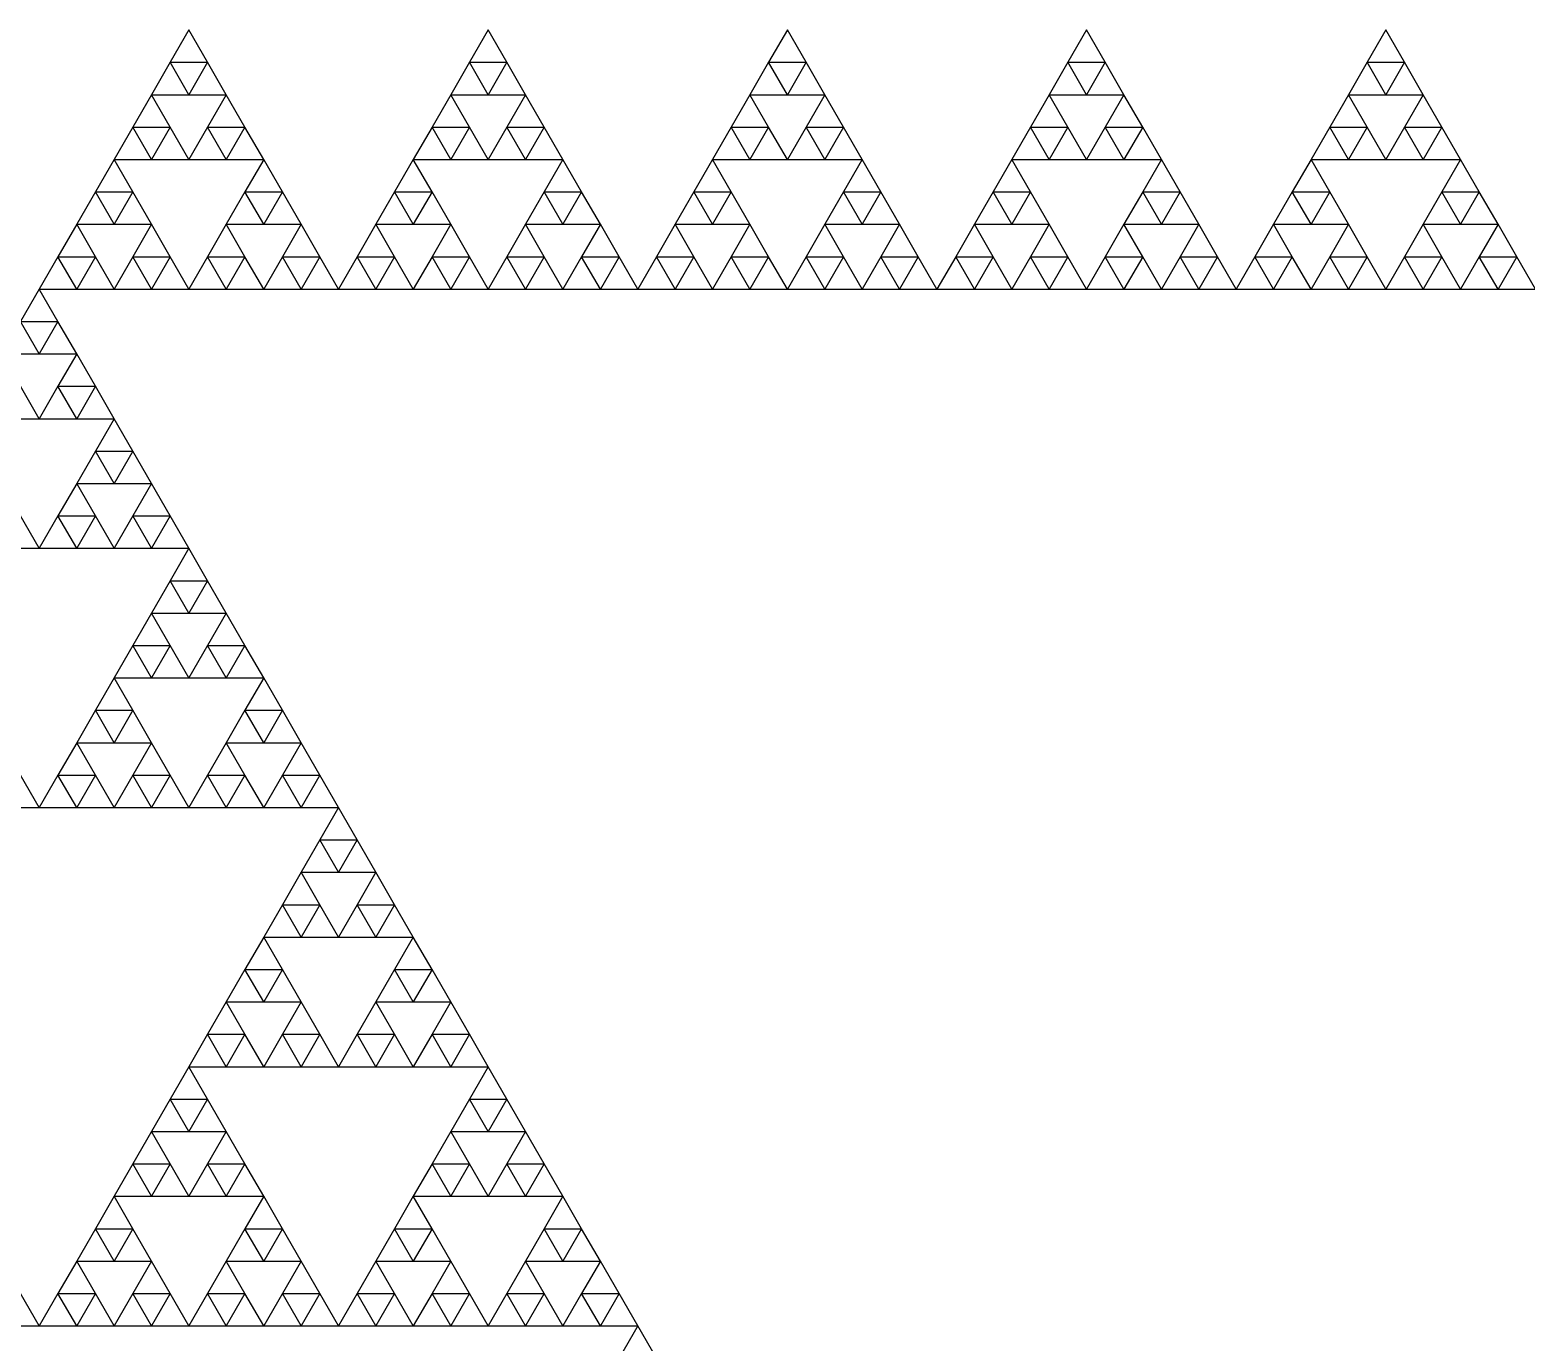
# Model space of a CAD drawing. Header units: metres. Extents: x -50 to 50, y -29 to 58.
# Drawn here: x -12.55 to -4.74, y 30.59 to 37.44 of the extents above; entities that cross this region are included whole.
import ezdxf

# ---------------------------------------------------------------- set-up
doc = ezdxf.new("R2010")
doc.units = ezdxf.units.M

msp = doc.modelspace()

# ---------------------------------------------------------------- linework, layer by layer
for p, q in [((-11.7188, 37.4375), (-11.8164, 37.2684)), ((-11.6211, 37.2684), (-11.7188, 37.4375)), ((-10.1562, 37.4375), (-10.2539, 37.2684)), ((-10.0586, 37.2684), (-10.1562, 37.4375)), ((-8.59375, 37.4375), (-8.69141, 37.2684)), ((-8.49609, 37.2684), (-8.59375, 37.4375)), ((-7.03125, 37.4375), (-7.12891, 37.2684)), ((-6.93359, 37.2684), (-7.03125, 37.4375)), ((-5.46875, 37.4375), (-5.56641, 37.2684)), ((-5.37109, 37.2684), (-5.46875, 37.4375)), ((-11.8164, 37.2684), (-11.9141, 37.0993)), ((-11.7188, 37.0993), (-11.8164, 37.2684)), ((-11.8164, 37.2684), (-11.6211, 37.2684)), ((-11.6211, 37.2684), (-11.7188, 37.0993)), ((-11.5234, 37.0993), (-11.6211, 37.2684)), ((-10.2539, 37.2684), (-10.3516, 37.0993)), ((-10.1562, 37.0993), (-10.2539, 37.2684)), ((-10.2539, 37.2684), (-10.0586, 37.2684)), ((-10.0586, 37.2684), (-10.1562, 37.0993)), ((-9.96094, 37.0993), (-10.0586, 37.2684)), ((-8.69141, 37.2684), (-8.78906, 37.0993)), ((-8.59375, 37.0993), (-8.69141, 37.2684)), ((-8.69141, 37.2684), (-8.49609, 37.2684)), ((-8.49609, 37.2684), (-8.59375, 37.0993)), ((-8.39844, 37.0993), (-8.49609, 37.2684)), ((-7.12891, 37.2684), (-7.22656, 37.0993)), ((-7.03125, 37.0993), (-7.12891, 37.2684)), ((-7.12891, 37.2684), (-6.93359, 37.2684)), ((-6.93359, 37.2684), (-7.03125, 37.0993)), ((-6.83594, 37.0993), (-6.93359, 37.2684)), ((-5.56641, 37.2684), (-5.66406, 37.0993)), ((-5.46875, 37.0993), (-5.56641, 37.2684)), ((-5.56641, 37.2684), (-5.37109, 37.2684)), ((-5.37109, 37.2684), (-5.46875, 37.0993)), ((-5.27344, 37.0993), (-5.37109, 37.2684)), ((-11.9141, 37.0993), (-12.0117, 36.9301)), ((-11.8164, 36.9301), (-11.9141, 37.0993)), ((-11.9141, 37.0993), (-11.7188, 37.0993)), ((-11.7188, 37.0993), (-11.5234, 37.0993)), ((-11.5234, 37.0993), (-11.6211, 36.9301)), ((-11.4258, 36.9301), (-11.5234, 37.0993)), ((-10.3516, 37.0993), (-10.4492, 36.9301)), ((-10.2539, 36.9301), (-10.3516, 37.0993)), ((-10.3516, 37.0993), (-10.1562, 37.0993)), ((-10.1562, 37.0993), (-9.96094, 37.0993)), ((-9.96094, 37.0993), (-10.0586, 36.9301)), ((-9.86328, 36.9301), (-9.96094, 37.0993)), ((-8.78906, 37.0993), (-8.88672, 36.9301)), ((-8.69141, 36.9301), (-8.78906, 37.0993)), ((-8.78906, 37.0993), (-8.59375, 37.0993)), ((-8.59375, 37.0993), (-8.39844, 37.0993)), ((-8.39844, 37.0993), (-8.49609, 36.9301)), ((-8.30078, 36.9301), (-8.39844, 37.0993)), ((-7.22656, 37.0993), (-7.32422, 36.9301)), ((-7.12891, 36.9301), (-7.22656, 37.0993)), ((-7.22656, 37.0993), (-7.03125, 37.0993)), ((-7.03125, 37.0993), (-6.83594, 37.0993)), ((-6.83594, 37.0993), (-6.93359, 36.9301)), ((-6.73828, 36.9301), (-6.83594, 37.0993)), ((-5.66406, 37.0993), (-5.76172, 36.9301)), ((-5.56641, 36.9301), (-5.66406, 37.0993)), ((-5.66406, 37.0993), (-5.46875, 37.0993)), ((-5.46875, 37.0993), (-5.27344, 37.0993)), ((-5.27344, 37.0993), (-5.37109, 36.9301)), ((-5.17578, 36.9301), (-5.27344, 37.0993)), ((-12.0117, 36.9301), (-12.1094, 36.761)), ((-11.9141, 36.761), (-12.0117, 36.9301)), ((-12.0117, 36.9301), (-11.8164, 36.9301)), ((-11.8164, 36.9301), (-11.9141, 36.761)), ((-11.7188, 36.761), (-11.8164, 36.9301)), ((-11.6211, 36.9301), (-11.7188, 36.761)), ((-11.5234, 36.761), (-11.6211, 36.9301)), ((-11.6211, 36.9301), (-11.4258, 36.9301)), ((-11.4258, 36.9301), (-11.5234, 36.761)), ((-11.3281, 36.761), (-11.4258, 36.9301)), ((-10.4492, 36.9301), (-10.5469, 36.761)), ((-10.3516, 36.761), (-10.4492, 36.9301)), ((-10.4492, 36.9301), (-10.2539, 36.9301)), ((-10.2539, 36.9301), (-10.3516, 36.761)), ((-10.1562, 36.761), (-10.2539, 36.9301)), ((-10.0586, 36.9301), (-10.1562, 36.761)), ((-9.96094, 36.761), (-10.0586, 36.9301)), ((-10.0586, 36.9301), (-9.86328, 36.9301)), ((-9.86328, 36.9301), (-9.96094, 36.761)), ((-9.76562, 36.761), (-9.86328, 36.9301)), ((-8.88672, 36.9301), (-8.98438, 36.761)), ((-8.78906, 36.761), (-8.88672, 36.9301)), ((-8.88672, 36.9301), (-8.69141, 36.9301)), ((-8.69141, 36.9301), (-8.78906, 36.761)), ((-8.59375, 36.761), (-8.69141, 36.9301)), ((-8.49609, 36.9301), (-8.59375, 36.761)), ((-8.39844, 36.761), (-8.49609, 36.9301)), ((-8.49609, 36.9301), (-8.30078, 36.9301)), ((-8.30078, 36.9301), (-8.39844, 36.761)), ((-8.20312, 36.761), (-8.30078, 36.9301)), ((-7.32422, 36.9301), (-7.42188, 36.761)), ((-7.22656, 36.761), (-7.32422, 36.9301)), ((-7.32422, 36.9301), (-7.12891, 36.9301)), ((-7.12891, 36.9301), (-7.22656, 36.761)), ((-7.03125, 36.761), (-7.12891, 36.9301)), ((-6.93359, 36.9301), (-7.03125, 36.761)), ((-6.83594, 36.761), (-6.93359, 36.9301)), ((-6.93359, 36.9301), (-6.73828, 36.9301)), ((-6.73828, 36.9301), (-6.83594, 36.761)), ((-6.64062, 36.761), (-6.73828, 36.9301)), ((-5.76172, 36.9301), (-5.85938, 36.761)), ((-5.66406, 36.761), (-5.76172, 36.9301)), ((-5.76172, 36.9301), (-5.56641, 36.9301)), ((-5.56641, 36.9301), (-5.66406, 36.761)), ((-5.46875, 36.761), (-5.56641, 36.9301)), ((-5.37109, 36.9301), (-5.46875, 36.761)), ((-5.27344, 36.761), (-5.37109, 36.9301)), ((-5.37109, 36.9301), (-5.17578, 36.9301)), ((-5.17578, 36.9301), (-5.27344, 36.761)), ((-5.07812, 36.761), (-5.17578, 36.9301)), ((-12.1094, 36.761), (-12.207, 36.5918)), ((-12.0117, 36.5918), (-12.1094, 36.761)), ((-12.1094, 36.761), (-11.9141, 36.761)), ((-11.9141, 36.761), (-11.7188, 36.761)), ((-11.7188, 36.761), (-11.5234, 36.761)), ((-11.5234, 36.761), (-11.3281, 36.761)), ((-11.3281, 36.761), (-11.4258, 36.5918)), ((-11.2305, 36.5918), (-11.3281, 36.761)), ((-10.5469, 36.761), (-10.6445, 36.5918)), ((-10.4492, 36.5918), (-10.5469, 36.761)), ((-10.5469, 36.761), (-10.3516, 36.761)), ((-10.3516, 36.761), (-10.1562, 36.761)), ((-10.1562, 36.761), (-9.96094, 36.761)), ((-9.96094, 36.761), (-9.76562, 36.761)), ((-9.76562, 36.761), (-9.86328, 36.5918)), ((-9.66797, 36.5918), (-9.76562, 36.761)), ((-8.98438, 36.761), (-9.08203, 36.5918)), ((-8.88672, 36.5918), (-8.98438, 36.761)), ((-8.98438, 36.761), (-8.78906, 36.761)), ((-8.78906, 36.761), (-8.59375, 36.761)), ((-8.59375, 36.761), (-8.39844, 36.761)), ((-8.39844, 36.761), (-8.20312, 36.761)), ((-8.20312, 36.761), (-8.30078, 36.5918)), ((-8.10547, 36.5918), (-8.20312, 36.761)), ((-7.42188, 36.761), (-7.51953, 36.5918)), ((-7.32422, 36.5918), (-7.42188, 36.761)), ((-7.42188, 36.761), (-7.22656, 36.761)), ((-7.22656, 36.761), (-7.03125, 36.761)), ((-7.03125, 36.761), (-6.83594, 36.761)), ((-6.83594, 36.761), (-6.64062, 36.761)), ((-6.64062, 36.761), (-6.73828, 36.5918)), ((-6.54297, 36.5918), (-6.64062, 36.761)), ((-5.85938, 36.761), (-5.95703, 36.5918)), ((-5.76172, 36.5918), (-5.85938, 36.761)), ((-5.85938, 36.761), (-5.66406, 36.761)), ((-5.66406, 36.761), (-5.46875, 36.761)), ((-5.46875, 36.761), (-5.27344, 36.761)), ((-5.27344, 36.761), (-5.07812, 36.761)), ((-5.07812, 36.761), (-5.17578, 36.5918)), ((-4.98047, 36.5918), (-5.07812, 36.761)), ((-12.207, 36.5918), (-12.3047, 36.4227)), ((-12.1094, 36.4227), (-12.207, 36.5918)), ((-12.207, 36.5918), (-12.0117, 36.5918)), ((-12.0117, 36.5918), (-12.1094, 36.4227)), ((-11.9141, 36.4227), (-12.0117, 36.5918)), ((-11.4258, 36.5918), (-11.5234, 36.4227)), ((-11.3281, 36.4227), (-11.4258, 36.5918)), ((-11.4258, 36.5918), (-11.2305, 36.5918)), ((-11.2305, 36.5918), (-11.3281, 36.4227)), ((-11.1328, 36.4227), (-11.2305, 36.5918)), ((-10.6445, 36.5918), (-10.7422, 36.4227)), ((-10.5469, 36.4227), (-10.6445, 36.5918)), ((-10.6445, 36.5918), (-10.4492, 36.5918)), ((-10.4492, 36.5918), (-10.5469, 36.4227)), ((-10.3516, 36.4227), (-10.4492, 36.5918)), ((-9.86328, 36.5918), (-9.96094, 36.4227)), ((-9.76562, 36.4227), (-9.86328, 36.5918)), ((-9.86328, 36.5918), (-9.66797, 36.5918)), ((-9.66797, 36.5918), (-9.76562, 36.4227)), ((-9.57031, 36.4227), (-9.66797, 36.5918)), ((-9.08203, 36.5918), (-9.17969, 36.4227)), ((-8.98438, 36.4227), (-9.08203, 36.5918)), ((-9.08203, 36.5918), (-8.88672, 36.5918)), ((-8.88672, 36.5918), (-8.98438, 36.4227)), ((-8.78906, 36.4227), (-8.88672, 36.5918)), ((-8.30078, 36.5918), (-8.39844, 36.4227)), ((-8.20312, 36.4227), (-8.30078, 36.5918)), ((-8.30078, 36.5918), (-8.10547, 36.5918)), ((-8.10547, 36.5918), (-8.20312, 36.4227)), ((-8.00781, 36.4227), (-8.10547, 36.5918)), ((-7.51953, 36.5918), (-7.61719, 36.4227)), ((-7.42188, 36.4227), (-7.51953, 36.5918)), ((-7.51953, 36.5918), (-7.32422, 36.5918)), ((-7.32422, 36.5918), (-7.42188, 36.4227)), ((-7.22656, 36.4227), (-7.32422, 36.5918)), ((-6.73828, 36.5918), (-6.83594, 36.4227)), ((-6.64062, 36.4227), (-6.73828, 36.5918)), ((-6.73828, 36.5918), (-6.54297, 36.5918)), ((-6.54297, 36.5918), (-6.64062, 36.4227)), ((-6.44531, 36.4227), (-6.54297, 36.5918)), ((-5.95703, 36.5918), (-6.05469, 36.4227)), ((-5.85938, 36.4227), (-5.95703, 36.5918)), ((-5.95703, 36.5918), (-5.76172, 36.5918)), ((-5.76172, 36.5918), (-5.85938, 36.4227)), ((-5.66406, 36.4227), (-5.76172, 36.5918)), ((-5.17578, 36.5918), (-5.27344, 36.4227)), ((-5.07812, 36.4227), (-5.17578, 36.5918)), ((-5.17578, 36.5918), (-4.98047, 36.5918)), ((-4.98047, 36.5918), (-5.07812, 36.4227)), ((-4.88281, 36.4227), (-4.98047, 36.5918)), ((-12.3047, 36.4227), (-12.4023, 36.2535)), ((-12.207, 36.2535), (-12.3047, 36.4227)), ((-12.3047, 36.4227), (-12.1094, 36.4227)), ((-12.1094, 36.4227), (-11.9141, 36.4227)), ((-11.9141, 36.4227), (-12.0117, 36.2535)), ((-11.8164, 36.2535), (-11.9141, 36.4227)), ((-11.5234, 36.4227), (-11.6211, 36.2535)), ((-11.4258, 36.2535), (-11.5234, 36.4227)), ((-11.5234, 36.4227), (-11.3281, 36.4227)), ((-11.3281, 36.4227), (-11.1328, 36.4227)), ((-11.1328, 36.4227), (-11.2305, 36.2535)), ((-11.0352, 36.2535), (-11.1328, 36.4227)), ((-10.7422, 36.4227), (-10.8398, 36.2535)), ((-10.6445, 36.2535), (-10.7422, 36.4227)), ((-10.7422, 36.4227), (-10.5469, 36.4227)), ((-10.5469, 36.4227), (-10.3516, 36.4227)), ((-10.3516, 36.4227), (-10.4492, 36.2535)), ((-10.2539, 36.2535), (-10.3516, 36.4227)), ((-9.96094, 36.4227), (-10.0586, 36.2535)), ((-9.86328, 36.2535), (-9.96094, 36.4227)), ((-9.96094, 36.4227), (-9.76562, 36.4227)), ((-9.76562, 36.4227), (-9.57031, 36.4227)), ((-9.57031, 36.4227), (-9.66797, 36.2535)), ((-9.47266, 36.2535), (-9.57031, 36.4227)), ((-9.17969, 36.4227), (-9.27734, 36.2535)), ((-9.08203, 36.2535), (-9.17969, 36.4227)), ((-9.17969, 36.4227), (-8.98438, 36.4227)), ((-8.98438, 36.4227), (-8.78906, 36.4227)), ((-8.78906, 36.4227), (-8.88672, 36.2535)), ((-8.69141, 36.2535), (-8.78906, 36.4227)), ((-8.39844, 36.4227), (-8.49609, 36.2535)), ((-8.30078, 36.2535), (-8.39844, 36.4227)), ((-8.39844, 36.4227), (-8.20312, 36.4227)), ((-8.20312, 36.4227), (-8.00781, 36.4227)), ((-8.00781, 36.4227), (-8.10547, 36.2535)), ((-7.91016, 36.2535), (-8.00781, 36.4227)), ((-7.61719, 36.4227), (-7.71484, 36.2535)), ((-7.51953, 36.2535), (-7.61719, 36.4227)), ((-7.61719, 36.4227), (-7.42188, 36.4227)), ((-7.42188, 36.4227), (-7.22656, 36.4227)), ((-7.22656, 36.4227), (-7.32422, 36.2535)), ((-7.12891, 36.2535), (-7.22656, 36.4227)), ((-6.83594, 36.4227), (-6.93359, 36.2535)), ((-6.73828, 36.2535), (-6.83594, 36.4227)), ((-6.83594, 36.4227), (-6.64062, 36.4227)), ((-6.64062, 36.4227), (-6.44531, 36.4227)), ((-6.44531, 36.4227), (-6.54297, 36.2535)), ((-6.34766, 36.2535), (-6.44531, 36.4227)), ((-6.05469, 36.4227), (-6.15234, 36.2535)), ((-5.95703, 36.2535), (-6.05469, 36.4227)), ((-6.05469, 36.4227), (-5.85938, 36.4227)), ((-5.85938, 36.4227), (-5.66406, 36.4227)), ((-5.66406, 36.4227), (-5.76172, 36.2535)), ((-5.56641, 36.2535), (-5.66406, 36.4227)), ((-5.27344, 36.4227), (-5.37109, 36.2535)), ((-5.17578, 36.2535), (-5.27344, 36.4227)), ((-5.27344, 36.4227), (-5.07812, 36.4227)), ((-5.07812, 36.4227), (-4.88281, 36.4227)), ((-4.88281, 36.4227), (-4.98047, 36.2535)), ((-4.78516, 36.2535), (-4.88281, 36.4227)), ((-12.4023, 36.2535), (-12.5, 36.0844)), ((-12.3047, 36.0844), (-12.4023, 36.2535)), ((-12.4023, 36.2535), (-12.207, 36.2535)), ((-12.207, 36.2535), (-12.3047, 36.0844)), ((-12.1094, 36.0844), (-12.207, 36.2535)), ((-12.0117, 36.2535), (-12.1094, 36.0844)), ((-11.9141, 36.0844), (-12.0117, 36.2535)), ((-12.0117, 36.2535), (-11.8164, 36.2535)), ((-11.8164, 36.2535), (-11.9141, 36.0844)), ((-11.7188, 36.0844), (-11.8164, 36.2535)), ((-11.6211, 36.2535), (-11.7188, 36.0844)), ((-11.5234, 36.0844), (-11.6211, 36.2535)), ((-11.6211, 36.2535), (-11.4258, 36.2535)), ((-11.4258, 36.2535), (-11.5234, 36.0844)), ((-11.3281, 36.0844), (-11.4258, 36.2535)), ((-11.2305, 36.2535), (-11.3281, 36.0844)), ((-11.1328, 36.0844), (-11.2305, 36.2535)), ((-11.2305, 36.2535), (-11.0352, 36.2535)), ((-11.0352, 36.2535), (-11.1328, 36.0844)), ((-10.9375, 36.0844), (-11.0352, 36.2535)), ((-10.8398, 36.2535), (-10.9375, 36.0844)), ((-10.7422, 36.0844), (-10.8398, 36.2535)), ((-10.8398, 36.2535), (-10.6445, 36.2535)), ((-10.6445, 36.2535), (-10.7422, 36.0844)), ((-10.5469, 36.0844), (-10.6445, 36.2535)), ((-10.4492, 36.2535), (-10.5469, 36.0844)), ((-10.3516, 36.0844), (-10.4492, 36.2535)), ((-10.4492, 36.2535), (-10.2539, 36.2535)), ((-10.2539, 36.2535), (-10.3516, 36.0844)), ((-10.1562, 36.0844), (-10.2539, 36.2535)), ((-10.0586, 36.2535), (-10.1562, 36.0844)), ((-9.96094, 36.0844), (-10.0586, 36.2535)), ((-10.0586, 36.2535), (-9.86328, 36.2535)), ((-9.86328, 36.2535), (-9.96094, 36.0844)), ((-9.76562, 36.0844), (-9.86328, 36.2535)), ((-9.66797, 36.2535), (-9.76562, 36.0844)), ((-9.57031, 36.0844), (-9.66797, 36.2535)), ((-9.66797, 36.2535), (-9.47266, 36.2535)), ((-9.47266, 36.2535), (-9.57031, 36.0844)), ((-9.375, 36.0844), (-9.47266, 36.2535)), ((-9.27734, 36.2535), (-9.375, 36.0844)), ((-9.17969, 36.0844), (-9.27734, 36.2535)), ((-9.27734, 36.2535), (-9.08203, 36.2535)), ((-9.08203, 36.2535), (-9.17969, 36.0844)), ((-8.98438, 36.0844), (-9.08203, 36.2535)), ((-8.88672, 36.2535), (-8.98438, 36.0844)), ((-8.78906, 36.0844), (-8.88672, 36.2535)), ((-8.88672, 36.2535), (-8.69141, 36.2535)), ((-8.69141, 36.2535), (-8.78906, 36.0844)), ((-8.59375, 36.0844), (-8.69141, 36.2535)), ((-8.49609, 36.2535), (-8.59375, 36.0844)), ((-8.39844, 36.0844), (-8.49609, 36.2535)), ((-8.49609, 36.2535), (-8.30078, 36.2535)), ((-8.30078, 36.2535), (-8.39844, 36.0844)), ((-8.20312, 36.0844), (-8.30078, 36.2535)), ((-8.10547, 36.2535), (-8.20312, 36.0844)), ((-8.00781, 36.0844), (-8.10547, 36.2535)), ((-8.10547, 36.2535), (-7.91016, 36.2535)), ((-7.91016, 36.2535), (-8.00781, 36.0844)), ((-7.8125, 36.0844), (-7.91016, 36.2535)), ((-7.71484, 36.2535), (-7.8125, 36.0844)), ((-7.61719, 36.0844), (-7.71484, 36.2535)), ((-7.71484, 36.2535), (-7.51953, 36.2535)), ((-7.51953, 36.2535), (-7.61719, 36.0844)), ((-7.42188, 36.0844), (-7.51953, 36.2535)), ((-7.32422, 36.2535), (-7.42188, 36.0844)), ((-7.22656, 36.0844), (-7.32422, 36.2535)), ((-7.32422, 36.2535), (-7.12891, 36.2535)), ((-7.12891, 36.2535), (-7.22656, 36.0844)), ((-7.03125, 36.0844), (-7.12891, 36.2535)), ((-6.93359, 36.2535), (-7.03125, 36.0844)), ((-6.83594, 36.0844), (-6.93359, 36.2535)), ((-6.93359, 36.2535), (-6.73828, 36.2535)), ((-6.73828, 36.2535), (-6.83594, 36.0844)), ((-6.64062, 36.0844), (-6.73828, 36.2535)), ((-6.54297, 36.2535), (-6.64062, 36.0844)), ((-6.44531, 36.0844), (-6.54297, 36.2535)), ((-6.54297, 36.2535), (-6.34766, 36.2535)), ((-6.34766, 36.2535), (-6.44531, 36.0844)), ((-6.25, 36.0844), (-6.34766, 36.2535)), ((-6.15234, 36.2535), (-6.25, 36.0844)), ((-6.05469, 36.0844), (-6.15234, 36.2535)), ((-6.15234, 36.2535), (-5.95703, 36.2535)), ((-5.95703, 36.2535), (-6.05469, 36.0844)), ((-5.85938, 36.0844), (-5.95703, 36.2535)), ((-5.76172, 36.2535), (-5.85938, 36.0844)), ((-5.66406, 36.0844), (-5.76172, 36.2535)), ((-5.76172, 36.2535), (-5.56641, 36.2535)), ((-5.56641, 36.2535), (-5.66406, 36.0844)), ((-5.46875, 36.0844), (-5.56641, 36.2535)), ((-5.37109, 36.2535), (-5.46875, 36.0844)), ((-5.27344, 36.0844), (-5.37109, 36.2535)), ((-5.37109, 36.2535), (-5.17578, 36.2535)), ((-5.17578, 36.2535), (-5.27344, 36.0844)), ((-5.07812, 36.0844), (-5.17578, 36.2535)), ((-4.98047, 36.2535), (-5.07812, 36.0844)), ((-4.88281, 36.0844), (-4.98047, 36.2535)), ((-4.98047, 36.2535), (-4.78516, 36.2535)), ((-4.78516, 36.2535), (-4.88281, 36.0844)), ((-4.6875, 36.0844), (-4.78516, 36.2535)), ((-12.5, 36.0844), (-12.5977, 35.9152)), ((-12.4023, 35.9152), (-12.5, 36.0844)), ((-12.5, 36.0844), (-12.3047, 36.0844)), ((-12.3047, 36.0844), (-12.1094, 36.0844)), ((-12.1094, 36.0844), (-11.9141, 36.0844)), ((-11.9141, 36.0844), (-11.7188, 36.0844)), ((-11.7188, 36.0844), (-11.5234, 36.0844)), ((-11.5234, 36.0844), (-11.3281, 36.0844)), ((-11.3281, 36.0844), (-11.1328, 36.0844)), ((-11.1328, 36.0844), (-10.9375, 36.0844)), ((-10.9375, 36.0844), (-10.7422, 36.0844)), ((-10.7422, 36.0844), (-10.5469, 36.0844)), ((-10.5469, 36.0844), (-10.3516, 36.0844)), ((-10.3516, 36.0844), (-10.1562, 36.0844)), ((-10.1562, 36.0844), (-9.96094, 36.0844)), ((-9.96094, 36.0844), (-9.76562, 36.0844)), ((-9.76562, 36.0844), (-9.57031, 36.0844)), ((-9.57031, 36.0844), (-9.375, 36.0844)), ((-9.375, 36.0844), (-9.17969, 36.0844)), ((-9.17969, 36.0844), (-8.98438, 36.0844)), ((-8.98438, 36.0844), (-8.78906, 36.0844)), ((-8.78906, 36.0844), (-8.59375, 36.0844)), ((-8.59375, 36.0844), (-8.39844, 36.0844)), ((-8.39844, 36.0844), (-8.20312, 36.0844)), ((-8.20312, 36.0844), (-8.00781, 36.0844)), ((-8.00781, 36.0844), (-7.8125, 36.0844)), ((-7.8125, 36.0844), (-7.61719, 36.0844)), ((-7.61719, 36.0844), (-7.42188, 36.0844)), ((-7.42188, 36.0844), (-7.22656, 36.0844)), ((-7.22656, 36.0844), (-7.03125, 36.0844)), ((-7.03125, 36.0844), (-6.83594, 36.0844)), ((-6.83594, 36.0844), (-6.64062, 36.0844)), ((-6.64062, 36.0844), (-6.44531, 36.0844)), ((-6.44531, 36.0844), (-6.25, 36.0844)), ((-6.25, 36.0844), (-6.05469, 36.0844)), ((-6.05469, 36.0844), (-5.85938, 36.0844)), ((-5.85938, 36.0844), (-5.66406, 36.0844)), ((-5.66406, 36.0844), (-5.46875, 36.0844)), ((-5.46875, 36.0844), (-5.27344, 36.0844)), ((-5.27344, 36.0844), (-5.07812, 36.0844)), ((-5.07812, 36.0844), (-4.88281, 36.0844)), ((-4.88281, 36.0844), (-4.6875, 36.0844)), ((-12.5, 35.7461), (-12.5977, 35.9152)), ((-12.5977, 35.9152), (-12.4023, 35.9152)), ((-12.4023, 35.9152), (-12.5, 35.7461)), ((-12.3047, 35.7461), (-12.4023, 35.9152)), ((-12.6953, 35.7461), (-12.5, 35.7461)), ((-12.5, 35.7461), (-12.3047, 35.7461)), ((-12.3047, 35.7461), (-12.4023, 35.5769)), ((-12.207, 35.5769), (-12.3047, 35.7461)), ((-12.5, 35.4078), (-12.5977, 35.5769)), ((-12.4023, 35.5769), (-12.5, 35.4078)), ((-12.3047, 35.4078), (-12.4023, 35.5769)), ((-12.4023, 35.5769), (-12.207, 35.5769)), ((-12.207, 35.5769), (-12.3047, 35.4078)), ((-12.1094, 35.4078), (-12.207, 35.5769)), ((-12.6953, 35.4078), (-12.5, 35.4078)), ((-12.5, 35.4078), (-12.3047, 35.4078)), ((-12.3047, 35.4078), (-12.1094, 35.4078)), ((-12.1094, 35.4078), (-12.207, 35.2387)), ((-12.0117, 35.2387), (-12.1094, 35.4078)), ((-12.207, 35.2387), (-12.3047, 35.0695)), ((-12.1094, 35.0695), (-12.207, 35.2387)), ((-12.207, 35.2387), (-12.0117, 35.2387)), ((-12.0117, 35.2387), (-12.1094, 35.0695)), ((-11.9141, 35.0695), (-12.0117, 35.2387)), ((-12.3047, 35.0695), (-12.4023, 34.9004)), ((-12.207, 34.9004), (-12.3047, 35.0695)), ((-12.3047, 35.0695), (-12.1094, 35.0695)), ((-12.1094, 35.0695), (-11.9141, 35.0695)), ((-11.9141, 35.0695), (-12.0117, 34.9004)), ((-11.8164, 34.9004), (-11.9141, 35.0695)), ((-12.5, 34.7312), (-12.5977, 34.9004)), ((-12.4023, 34.9004), (-12.5, 34.7312)), ((-12.3047, 34.7312), (-12.4023, 34.9004)), ((-12.4023, 34.9004), (-12.207, 34.9004)), ((-12.207, 34.9004), (-12.3047, 34.7312)), ((-12.1094, 34.7312), (-12.207, 34.9004)), ((-12.0117, 34.9004), (-12.1094, 34.7312)), ((-11.9141, 34.7312), (-12.0117, 34.9004)), ((-12.0117, 34.9004), (-11.8164, 34.9004)), ((-11.8164, 34.9004), (-11.9141, 34.7312)), ((-11.7188, 34.7312), (-11.8164, 34.9004)), ((-12.6953, 34.7312), (-12.5, 34.7312)), ((-12.5, 34.7312), (-12.3047, 34.7312)), ((-12.3047, 34.7312), (-12.1094, 34.7312)), ((-12.1094, 34.7312), (-11.9141, 34.7312)), ((-11.9141, 34.7312), (-11.7188, 34.7312)), ((-11.7188, 34.7312), (-11.8164, 34.5621)), ((-11.6211, 34.5621), (-11.7188, 34.7312)), ((-11.8164, 34.5621), (-11.9141, 34.3929)), ((-11.7188, 34.3929), (-11.8164, 34.5621)), ((-11.8164, 34.5621), (-11.6211, 34.5621)), ((-11.6211, 34.5621), (-11.7188, 34.3929)), ((-11.5234, 34.3929), (-11.6211, 34.5621)), ((-11.9141, 34.3929), (-12.0117, 34.2238)), ((-11.8164, 34.2238), (-11.9141, 34.3929)), ((-11.9141, 34.3929), (-11.7188, 34.3929)), ((-11.7188, 34.3929), (-11.5234, 34.3929)), ((-11.5234, 34.3929), (-11.6211, 34.2238)), ((-11.4258, 34.2238), (-11.5234, 34.3929)), ((-12.0117, 34.2238), (-12.1094, 34.0546)), ((-11.9141, 34.0546), (-12.0117, 34.2238)), ((-12.0117, 34.2238), (-11.8164, 34.2238)), ((-11.8164, 34.2238), (-11.9141, 34.0546)), ((-11.7188, 34.0546), (-11.8164, 34.2238)), ((-11.6211, 34.2238), (-11.7188, 34.0546)), ((-11.5234, 34.0546), (-11.6211, 34.2238)), ((-11.6211, 34.2238), (-11.4258, 34.2238)), ((-11.4258, 34.2238), (-11.5234, 34.0546)), ((-11.3281, 34.0546), (-11.4258, 34.2238)), ((-12.1094, 34.0546), (-12.207, 33.8855)), ((-12.0117, 33.8855), (-12.1094, 34.0546)), ((-12.1094, 34.0546), (-11.9141, 34.0546)), ((-11.9141, 34.0546), (-11.7188, 34.0546)), ((-11.7188, 34.0546), (-11.5234, 34.0546)), ((-11.5234, 34.0546), (-11.3281, 34.0546)), ((-11.3281, 34.0546), (-11.4258, 33.8855)), ((-11.2305, 33.8855), (-11.3281, 34.0546)), ((-12.207, 33.8855), (-12.3047, 33.7163)), ((-12.1094, 33.7163), (-12.207, 33.8855)), ((-12.207, 33.8855), (-12.0117, 33.8855)), ((-12.0117, 33.8855), (-12.1094, 33.7163)), ((-11.9141, 33.7163), (-12.0117, 33.8855)), ((-11.4258, 33.8855), (-11.5234, 33.7163)), ((-11.3281, 33.7163), (-11.4258, 33.8855)), ((-11.4258, 33.8855), (-11.2305, 33.8855)), ((-11.2305, 33.8855), (-11.3281, 33.7163)), ((-11.1328, 33.7163), (-11.2305, 33.8855)), ((-12.3047, 33.7163), (-12.4023, 33.5472)), ((-12.207, 33.5472), (-12.3047, 33.7163)), ((-12.3047, 33.7163), (-12.1094, 33.7163)), ((-12.1094, 33.7163), (-11.9141, 33.7163)), ((-11.9141, 33.7163), (-12.0117, 33.5472)), ((-11.8164, 33.5472), (-11.9141, 33.7163)), ((-11.5234, 33.7163), (-11.6211, 33.5472)), ((-11.4258, 33.5472), (-11.5234, 33.7163)), ((-11.5234, 33.7163), (-11.3281, 33.7163)), ((-11.3281, 33.7163), (-11.1328, 33.7163)), ((-11.1328, 33.7163), (-11.2305, 33.5472)), ((-11.0352, 33.5472), (-11.1328, 33.7163)), ((-12.5, 33.3781), (-12.5977, 33.5472)), ((-12.4023, 33.5472), (-12.5, 33.3781)), ((-12.3047, 33.3781), (-12.4023, 33.5472)), ((-12.4023, 33.5472), (-12.207, 33.5472)), ((-12.207, 33.5472), (-12.3047, 33.3781)), ((-12.1094, 33.3781), (-12.207, 33.5472)), ((-12.0117, 33.5472), (-12.1094, 33.3781)), ((-11.9141, 33.3781), (-12.0117, 33.5472)), ((-12.0117, 33.5472), (-11.8164, 33.5472)), ((-11.8164, 33.5472), (-11.9141, 33.3781)), ((-11.7188, 33.3781), (-11.8164, 33.5472)), ((-11.6211, 33.5472), (-11.7188, 33.3781)), ((-11.5234, 33.3781), (-11.6211, 33.5472)), ((-11.6211, 33.5472), (-11.4258, 33.5472)), ((-11.4258, 33.5472), (-11.5234, 33.3781)), ((-11.3281, 33.3781), (-11.4258, 33.5472)), ((-11.2305, 33.5472), (-11.3281, 33.3781)), ((-11.1328, 33.3781), (-11.2305, 33.5472)), ((-11.2305, 33.5472), (-11.0352, 33.5472)), ((-11.0352, 33.5472), (-11.1328, 33.3781)), ((-10.9375, 33.3781), (-11.0352, 33.5472)), ((-12.6953, 33.3781), (-12.5, 33.3781)), ((-12.5, 33.3781), (-12.3047, 33.3781)), ((-12.3047, 33.3781), (-12.1094, 33.3781)), ((-12.1094, 33.3781), (-11.9141, 33.3781)), ((-11.9141, 33.3781), (-11.7188, 33.3781)), ((-11.7188, 33.3781), (-11.5234, 33.3781)), ((-11.5234, 33.3781), (-11.3281, 33.3781)), ((-11.3281, 33.3781), (-11.1328, 33.3781)), ((-11.1328, 33.3781), (-10.9375, 33.3781)), ((-10.9375, 33.378), (-11.0352, 33.2089)), ((-10.8398, 33.2089), (-10.9375, 33.378)), ((-11.0352, 33.2089), (-11.1328, 33.0398)), ((-10.9375, 33.0398), (-11.0352, 33.2089)), ((-11.0352, 33.2089), (-10.8398, 33.2089)), ((-10.8398, 33.2089), (-10.9375, 33.0398)), ((-10.7422, 33.0398), (-10.8398, 33.2089)), ((-11.1328, 33.0398), (-11.2305, 32.8706)), ((-11.0352, 32.8706), (-11.1328, 33.0398)), ((-11.1328, 33.0398), (-10.9375, 33.0398)), ((-10.9375, 33.0398), (-10.7422, 33.0398)), ((-10.7422, 33.0398), (-10.8398, 32.8706)), ((-10.6445, 32.8706), (-10.7422, 33.0398)), ((-11.2305, 32.8706), (-11.3281, 32.7015)), ((-11.1328, 32.7015), (-11.2305, 32.8706)), ((-11.2305, 32.8706), (-11.0352, 32.8706)), ((-11.0352, 32.8706), (-11.1328, 32.7015)), ((-10.9375, 32.7015), (-11.0352, 32.8706)), ((-10.8398, 32.8706), (-10.9375, 32.7015)), ((-10.7422, 32.7015), (-10.8398, 32.8706)), ((-10.8398, 32.8706), (-10.6445, 32.8706)), ((-10.6445, 32.8706), (-10.7422, 32.7015)), ((-10.5469, 32.7015), (-10.6445, 32.8706)), ((-11.3281, 32.7015), (-11.4258, 32.5323)), ((-11.2305, 32.5323), (-11.3281, 32.7015)), ((-11.3281, 32.7015), (-11.1328, 32.7015)), ((-11.1328, 32.7015), (-10.9375, 32.7015)), ((-10.9375, 32.7015), (-10.7422, 32.7015)), ((-10.7422, 32.7015), (-10.5469, 32.7015)), ((-10.5469, 32.7015), (-10.6445, 32.5323)), ((-10.4492, 32.5323), (-10.5469, 32.7015)), ((-11.4258, 32.5323), (-11.5234, 32.3632)), ((-11.3281, 32.3632), (-11.4258, 32.5323)), ((-11.4258, 32.5323), (-11.2305, 32.5323)), ((-11.2305, 32.5323), (-11.3281, 32.3632)), ((-11.1328, 32.3632), (-11.2305, 32.5323)), ((-10.6445, 32.5323), (-10.7422, 32.3632)), ((-10.5469, 32.3632), (-10.6445, 32.5323)), ((-10.6445, 32.5323), (-10.4492, 32.5323)), ((-10.4492, 32.5323), (-10.5469, 32.3632)), ((-10.3516, 32.3632), (-10.4492, 32.5323)), ((-11.5234, 32.3632), (-11.6211, 32.194)), ((-11.4258, 32.194), (-11.5234, 32.3632)), ((-11.5234, 32.3632), (-11.3281, 32.3632)), ((-11.3281, 32.3632), (-11.1328, 32.3632)), ((-11.1328, 32.3632), (-11.2305, 32.194)), ((-11.0352, 32.194), (-11.1328, 32.3632)), ((-10.7422, 32.3632), (-10.8398, 32.194)), ((-10.6445, 32.194), (-10.7422, 32.3632)), ((-10.7422, 32.3632), (-10.5469, 32.3632)), ((-10.5469, 32.3632), (-10.3516, 32.3632)), ((-10.3516, 32.3632), (-10.4492, 32.194)), ((-10.2539, 32.194), (-10.3516, 32.3632)), ((-11.6211, 32.194), (-11.7188, 32.0249)), ((-11.5234, 32.0249), (-11.6211, 32.194)), ((-11.6211, 32.194), (-11.4258, 32.194)), ((-11.4258, 32.194), (-11.5234, 32.0249)), ((-11.3281, 32.0249), (-11.4258, 32.194)), ((-11.2305, 32.194), (-11.3281, 32.0249)), ((-11.1328, 32.0249), (-11.2305, 32.194)), ((-11.2305, 32.194), (-11.0352, 32.194)), ((-11.0352, 32.194), (-11.1328, 32.0249)), ((-10.9375, 32.0249), (-11.0352, 32.194)), ((-10.8398, 32.194), (-10.9375, 32.0249)), ((-10.7422, 32.0249), (-10.8398, 32.194)), ((-10.8398, 32.194), (-10.6445, 32.194)), ((-10.6445, 32.194), (-10.7422, 32.0249)), ((-10.5469, 32.0249), (-10.6445, 32.194)), ((-10.4492, 32.194), (-10.5469, 32.0249)), ((-10.3516, 32.0249), (-10.4492, 32.194)), ((-10.4492, 32.194), (-10.2539, 32.194)), ((-10.2539, 32.194), (-10.3516, 32.0249)), ((-10.1562, 32.0249), (-10.2539, 32.194)), ((-11.7188, 32.0249), (-11.8164, 31.8557)), ((-11.6211, 31.8557), (-11.7188, 32.0249)), ((-11.7188, 32.0249), (-11.5234, 32.0249)), ((-11.5234, 32.0249), (-11.3281, 32.0249)), ((-11.3281, 32.0249), (-11.1328, 32.0249)), ((-11.1328, 32.0249), (-10.9375, 32.0249)), ((-10.9375, 32.0249), (-10.7422, 32.0249)), ((-10.7422, 32.0249), (-10.5469, 32.0249)), ((-10.5469, 32.0249), (-10.3516, 32.0249)), ((-10.3516, 32.0249), (-10.1562, 32.0249)), ((-10.1562, 32.0249), (-10.2539, 31.8557)), ((-10.0586, 31.8557), (-10.1562, 32.0249)), ((-11.8164, 31.8557), (-11.9141, 31.6866)), ((-11.7188, 31.6866), (-11.8164, 31.8557)), ((-11.8164, 31.8557), (-11.6211, 31.8557)), ((-11.6211, 31.8557), (-11.7188, 31.6866)), ((-11.5234, 31.6866), (-11.6211, 31.8557)), ((-10.2539, 31.8557), (-10.3516, 31.6866)), ((-10.1562, 31.6866), (-10.2539, 31.8557)), ((-10.2539, 31.8557), (-10.0586, 31.8557)), ((-10.0586, 31.8557), (-10.1562, 31.6866)), ((-9.96094, 31.6866), (-10.0586, 31.8557)), ((-11.9141, 31.6866), (-12.0117, 31.5175)), ((-11.8164, 31.5175), (-11.9141, 31.6866)), ((-11.9141, 31.6866), (-11.7188, 31.6866)), ((-11.7188, 31.6866), (-11.5234, 31.6866)), ((-11.5234, 31.6866), (-11.6211, 31.5175)), ((-11.4258, 31.5175), (-11.5234, 31.6866)), ((-10.3516, 31.6866), (-10.4492, 31.5175)), ((-10.2539, 31.5175), (-10.3516, 31.6866)), ((-10.3516, 31.6866), (-10.1562, 31.6866)), ((-10.1562, 31.6866), (-9.96094, 31.6866)), ((-9.96094, 31.6866), (-10.0586, 31.5175)), ((-9.86328, 31.5175), (-9.96094, 31.6866)), ((-12.0117, 31.5175), (-12.1094, 31.3483)), ((-11.9141, 31.3483), (-12.0117, 31.5175)), ((-12.0117, 31.5175), (-11.8164, 31.5175)), ((-11.8164, 31.5175), (-11.9141, 31.3483)), ((-11.7188, 31.3483), (-11.8164, 31.5175)), ((-11.6211, 31.5175), (-11.7188, 31.3483)), ((-11.5234, 31.3483), (-11.6211, 31.5175)), ((-11.6211, 31.5175), (-11.4258, 31.5175)), ((-11.4258, 31.5175), (-11.5234, 31.3483)), ((-11.3281, 31.3483), (-11.4258, 31.5175)), ((-10.4492, 31.5175), (-10.5469, 31.3483)), ((-10.3516, 31.3483), (-10.4492, 31.5175)), ((-10.4492, 31.5175), (-10.2539, 31.5175)), ((-10.2539, 31.5175), (-10.3516, 31.3483)), ((-10.1562, 31.3483), (-10.2539, 31.5175)), ((-10.0586, 31.5175), (-10.1562, 31.3483)), ((-9.96094, 31.3483), (-10.0586, 31.5175)), ((-10.0586, 31.5175), (-9.86328, 31.5175)), ((-9.86328, 31.5175), (-9.96094, 31.3483)), ((-9.76562, 31.3483), (-9.86328, 31.5175)), ((-12.1094, 31.3483), (-12.207, 31.1792)), ((-12.0117, 31.1792), (-12.1094, 31.3483)), ((-12.1094, 31.3483), (-11.9141, 31.3483)), ((-11.9141, 31.3483), (-11.7188, 31.3483)), ((-11.7188, 31.3483), (-11.5234, 31.3483)), ((-11.5234, 31.3483), (-11.3281, 31.3483)), ((-11.3281, 31.3483), (-11.4258, 31.1792)), ((-11.2305, 31.1792), (-11.3281, 31.3483)), ((-10.5469, 31.3483), (-10.6445, 31.1792)), ((-10.4492, 31.1792), (-10.5469, 31.3483)), ((-10.5469, 31.3483), (-10.3516, 31.3483)), ((-10.3516, 31.3483), (-10.1562, 31.3483)), ((-10.1562, 31.3483), (-9.96094, 31.3483)), ((-9.96094, 31.3483), (-9.76562, 31.3483)), ((-9.76562, 31.3483), (-9.86328, 31.1792)), ((-9.66797, 31.1792), (-9.76562, 31.3483)), ((-12.207, 31.1792), (-12.3047, 31.01)), ((-12.1094, 31.01), (-12.207, 31.1792)), ((-12.207, 31.1792), (-12.0117, 31.1792)), ((-12.0117, 31.1792), (-12.1094, 31.01)), ((-11.9141, 31.01), (-12.0117, 31.1792)), ((-11.4258, 31.1792), (-11.5234, 31.01)), ((-11.3281, 31.01), (-11.4258, 31.1792)), ((-11.4258, 31.1792), (-11.2305, 31.1792)), ((-11.2305, 31.1792), (-11.3281, 31.01)), ((-11.1328, 31.01), (-11.2305, 31.1792)), ((-10.6445, 31.1792), (-10.7422, 31.01)), ((-10.5469, 31.01), (-10.6445, 31.1792)), ((-10.6445, 31.1792), (-10.4492, 31.1792)), ((-10.4492, 31.1792), (-10.5469, 31.01)), ((-10.3516, 31.01), (-10.4492, 31.1792)), ((-9.86328, 31.1792), (-9.96094, 31.01)), ((-9.76562, 31.01), (-9.86328, 31.1792)), ((-9.86328, 31.1792), (-9.66797, 31.1792)), ((-9.66797, 31.1792), (-9.76562, 31.01)), ((-9.57031, 31.01), (-9.66797, 31.1792)), ((-12.3047, 31.01), (-12.4023, 30.8409)), ((-12.207, 30.8409), (-12.3047, 31.01)), ((-12.3047, 31.01), (-12.1094, 31.01)), ((-12.1094, 31.01), (-11.9141, 31.01)), ((-11.9141, 31.01), (-12.0117, 30.8409)), ((-11.8164, 30.8409), (-11.9141, 31.01)), ((-11.5234, 31.01), (-11.6211, 30.8409)), ((-11.4258, 30.8409), (-11.5234, 31.01)), ((-11.5234, 31.01), (-11.3281, 31.01)), ((-11.3281, 31.01), (-11.1328, 31.01)), ((-11.1328, 31.01), (-11.2305, 30.8409)), ((-11.0352, 30.8409), (-11.1328, 31.01)), ((-10.7422, 31.01), (-10.8398, 30.8409)), ((-10.6445, 30.8409), (-10.7422, 31.01)), ((-10.7422, 31.01), (-10.5469, 31.01)), ((-10.5469, 31.01), (-10.3516, 31.01)), ((-10.3516, 31.01), (-10.4492, 30.8409)), ((-10.2539, 30.8409), (-10.3516, 31.01)), ((-9.96094, 31.01), (-10.0586, 30.8409)), ((-9.86328, 30.8409), (-9.96094, 31.01)), ((-9.96094, 31.01), (-9.76562, 31.01)), ((-9.76562, 31.01), (-9.57031, 31.01)), ((-9.57031, 31.01), (-9.66797, 30.8409)), ((-9.47266, 30.8409), (-9.57031, 31.01)), ((-12.5, 30.6717), (-12.5977, 30.8409)), ((-12.4023, 30.8409), (-12.5, 30.6717)), ((-12.3047, 30.6717), (-12.4023, 30.8409)), ((-12.4023, 30.8409), (-12.207, 30.8409)), ((-12.207, 30.8409), (-12.3047, 30.6717)), ((-12.1094, 30.6717), (-12.207, 30.8409)), ((-12.0117, 30.8409), (-12.1094, 30.6717)), ((-11.9141, 30.6717), (-12.0117, 30.8409)), ((-12.0117, 30.8409), (-11.8164, 30.8409)), ((-11.8164, 30.8409), (-11.9141, 30.6717)), ((-11.7188, 30.6717), (-11.8164, 30.8409)), ((-11.6211, 30.8409), (-11.7188, 30.6717)), ((-11.5234, 30.6717), (-11.6211, 30.8409)), ((-11.6211, 30.8409), (-11.4258, 30.8409)), ((-11.4258, 30.8409), (-11.5234, 30.6717)), ((-11.3281, 30.6717), (-11.4258, 30.8409)), ((-11.2305, 30.8409), (-11.3281, 30.6717)), ((-11.1328, 30.6717), (-11.2305, 30.8409)), ((-11.2305, 30.8409), (-11.0352, 30.8409)), ((-11.0352, 30.8409), (-11.1328, 30.6717)), ((-10.9375, 30.6717), (-11.0352, 30.8409)), ((-10.8398, 30.8409), (-10.9375, 30.6717)), ((-10.7422, 30.6717), (-10.8398, 30.8409)), ((-10.8398, 30.8409), (-10.6445, 30.8409)), ((-10.6445, 30.8409), (-10.7422, 30.6717)), ((-10.5469, 30.6717), (-10.6445, 30.8409)), ((-10.4492, 30.8409), (-10.5469, 30.6717)), ((-10.3516, 30.6717), (-10.4492, 30.8409)), ((-10.4492, 30.8409), (-10.2539, 30.8409)), ((-10.2539, 30.8409), (-10.3516, 30.6717)), ((-10.1562, 30.6717), (-10.2539, 30.8409)), ((-10.0586, 30.8409), (-10.1562, 30.6717)), ((-9.96094, 30.6717), (-10.0586, 30.8409)), ((-10.0586, 30.8409), (-9.86328, 30.8409)), ((-9.86328, 30.8409), (-9.96094, 30.6717)), ((-9.76562, 30.6717), (-9.86328, 30.8409)), ((-9.66797, 30.8409), (-9.76562, 30.6717)), ((-9.57031, 30.6717), (-9.66797, 30.8409)), ((-9.66797, 30.8409), (-9.47266, 30.8409)), ((-9.47266, 30.8409), (-9.57031, 30.6717)), ((-9.375, 30.6717), (-9.47266, 30.8409)), ((-12.6953, 30.6717), (-12.5, 30.6717)), ((-12.5, 30.6717), (-12.3047, 30.6717)), ((-12.3047, 30.6717), (-12.1094, 30.6717)), ((-12.1094, 30.6717), (-11.9141, 30.6717)), ((-11.9141, 30.6717), (-11.7188, 30.6717)), ((-11.7188, 30.6717), (-11.5234, 30.6717)), ((-11.5234, 30.6717), (-11.3281, 30.6717)), ((-11.3281, 30.6717), (-11.1328, 30.6717)), ((-11.1328, 30.6717), (-10.9375, 30.6717)), ((-10.9375, 30.6717), (-10.7422, 30.6717)), ((-10.7422, 30.6717), (-10.5469, 30.6717)), ((-10.5469, 30.6717), (-10.3516, 30.6717)), ((-10.3516, 30.6717), (-10.1562, 30.6717)), ((-10.1562, 30.6717), (-9.96094, 30.6717)), ((-9.96094, 30.6717), (-9.76562, 30.6717)), ((-9.76562, 30.6717), (-9.57031, 30.6717)), ((-9.57031, 30.6717), (-9.375, 30.6717)), ((-9.375, 30.6717), (-9.47266, 30.5026)), ((-9.27734, 30.5026), (-9.375, 30.6717))]:
    msp.add_line(p, q)

doc.saveas('drawing.dxf')
